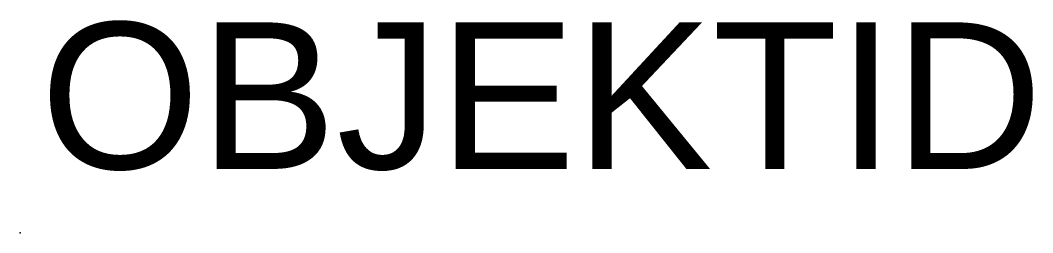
# Model space of a CAD drawing. Header units: metres. Extents: x 0 to 1.38, y 0 to 0.29.
import ezdxf

# ---------------------------------------------------------------- set-up
doc = ezdxf.new("R2010")
doc.units = ezdxf.units.M
doc.layers.add('45234703', color=253, linetype='Continuous')
doc.layers.add('r_45234703', color=7, linetype='Continuous')
doc.styles.get("Standard").update_dxf_attribs({"font": 'arial.ttf'})

# ---------------------------------------------------------------- blocks, each defined once
blk = doc.blocks.new('3.21.1121-n')
at = {"layer": 'r_45234703'}
blk.add_point((0, 0), dxfattribs=at)

msp = doc.modelspace()

# ---------------------------------------------------------------- block references
at = {"layer": '45234703'}
msp.add_blockref('3.21.1121-n', (0, 0), dxfattribs=at)

# ---------------------------------------------------------------- texts
at = {"layer": 'r_45234703'}
msp.add_attdef('OBJEKTID', (0.0273, 0.0871), 'ObjektID', height=0.2, dxfattribs=at)

doc.saveas('drawing.dxf')
